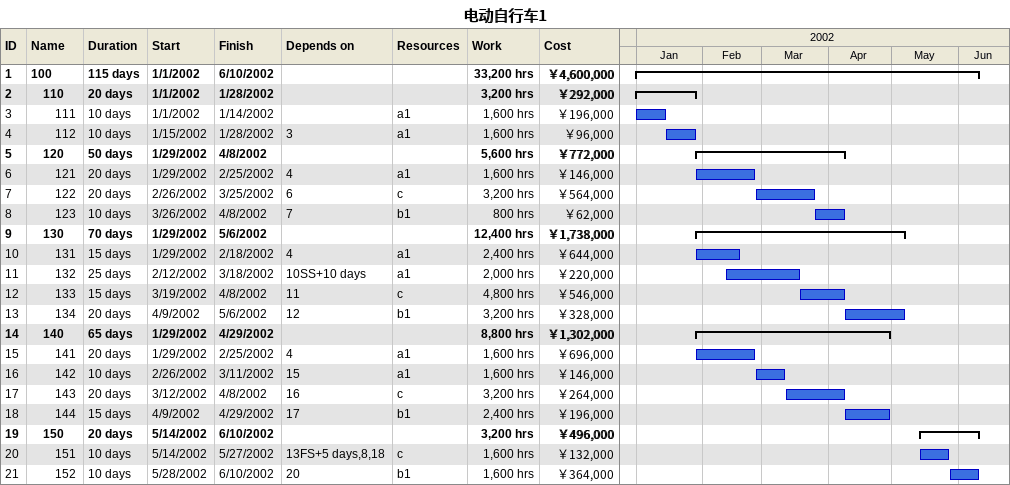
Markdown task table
电动自行车1

| ID | Level | Task | Duration | Start | Finish | Predecessors | Resources | Work (h) | Cost (￥) |
|---|---|---|---|---|---|---|---|---|---|
| 1 | 1 | **100** | 115d | 2002-01-01 | 2002-06-10 |  |  | 33200 | 4600000 |
| 2 | 2 | **110** | 20d | 2002-01-01 | 2002-01-28 |  |  | 3200 | 292000 |
| 3 | 3 | 111 | 10d | 2002-01-01 | 2002-01-14 |  | a1 | 1600 | 196000 |
| 4 | 3 | 112 | 10d | 2002-01-15 | 2002-01-28 | 3 | a1 | 1600 | 96000 |
| 5 | 2 | **120** | 50d | 2002-01-29 | 2002-04-08 |  |  | 5600 | 772000 |
| 6 | 3 | 121 | 20d | 2002-01-29 | 2002-02-25 | 4 | a1 | 1600 | 146000 |
| 7 | 3 | 122 | 20d | 2002-02-26 | 2002-03-25 | 6 | c | 3200 | 564000 |
| 8 | 3 | 123 | 10d | 2002-03-26 | 2002-04-08 | 7 | b1 | 800 | 62000 |
| 9 | 2 | **130** | 70d | 2002-01-29 | 2002-05-06 |  |  | 12400 | 1738000 |
| 10 | 3 | 131 | 15d | 2002-01-29 | 2002-02-18 | 4 | a1 | 2400 | 644000 |
| 11 | 3 | 132 | 25d | 2002-02-12 | 2002-03-18 | 10SS+10d | a1 | 2000 | 220000 |
| 12 | 3 | 133 | 15d | 2002-03-19 | 2002-04-08 | 11 | c | 4800 | 546000 |
| 13 | 3 | 134 | 20d | 2002-04-09 | 2002-05-06 | 12 | b1 | 3200 | 328000 |
| 14 | 2 | **140** | 65d | 2002-01-29 | 2002-04-29 |  |  | 8800 | 1302000 |
| 15 | 3 | 141 | 20d | 2002-01-29 | 2002-02-25 | 4 | a1 | 1600 | 696000 |
| 16 | 3 | 142 | 10d | 2002-02-26 | 2002-03-11 | 15 | a1 | 1600 | 146000 |
| 17 | 3 | 143 | 20d | 2002-03-12 | 2002-04-08 | 16 | c | 3200 | 264000 |
| 18 | 3 | 144 | 15d | 2002-04-09 | 2002-04-29 | 17 | b1 | 2400 | 196000 |
| 19 | 2 | **150** | 20d | 2002-05-14 | 2002-06-10 |  |  | 3200 | 496000 |
| 20 | 3 | 151 | 10d | 2002-05-14 | 2002-05-27 | 13FS+5d, 8, 18 | c | 1600 | 132000 |
| 21 | 3 | 152 | 10d | 2002-05-28 | 2002-06-10 | 20 | b1 | 1600 | 364000 |
